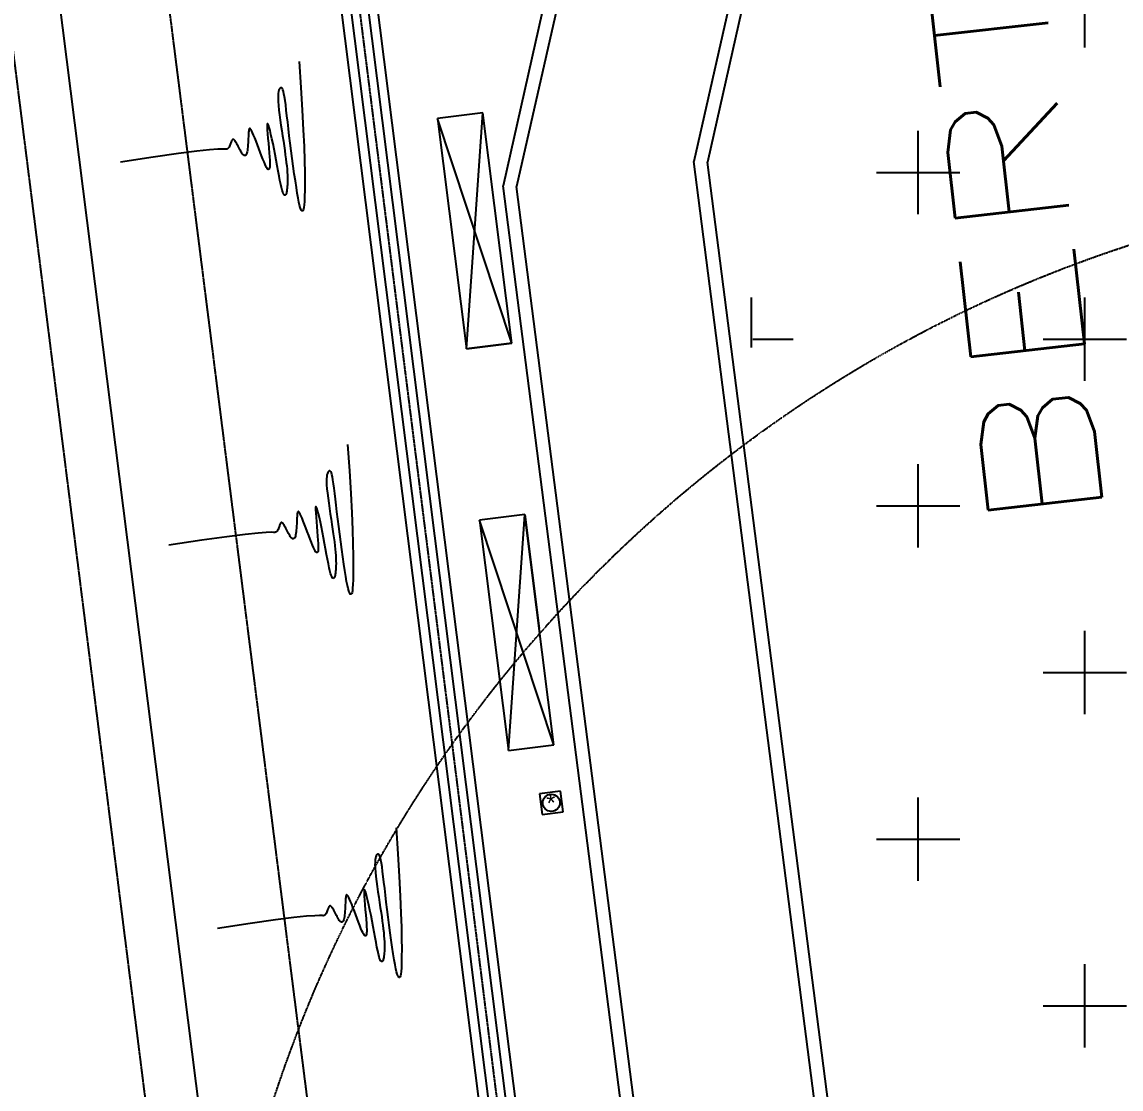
# Model space of a CAD drawing. Header units: inches. Extents: x 2621776591 to 2623670951, y 363331607 to 364354604.
# Drawn here: x 2622138483 to 2622196166, y 363634703 to 363690731 of the extents above; entities that cross this region are included whole.
import ezdxf
from ezdxf.enums import TextEntityAlignment as Align

# ---------------------------------------------------------------- set-up
doc = ezdxf.new("R2010")
doc.units = ezdxf.units.IN
doc.header["$MEASUREMENT"] = 0
for name, pattern in [('BORDERX2', [3.5, 1, -0.5, 1, -0.5, 0, -0.5]), ('CENTER', [2, 1.25, -0.25, 0.25, -0.25]), ('HIDDEN', [0.375, 0.25, -0.125])]:
    doc.linetypes.add(name, pattern=pattern)
for name, color, linetype in [('_PRD', 7, 'Continuous'), ('BREAKWATER', 2, 'Continuous'), ('DIM', 8, 'Continuous'), ('LTOWER', 2, 'Continuous'), ('PLAN', 2, 'Continuous'), ('TEXT3', 6, 'Continuous')]:
    doc.layers.add(name, color=color, linetype=linetype)
doc.layers.add('CRANE', color=7, linetype='Continuous', true_color=0x7f3f7f)
doc.styles.add('ROMANS', font='romans')
doc.styles.get("Standard").update_dxf_attribs({"font": 'arial.ttf'})

# ---------------------------------------------------------------- blocks, each defined once
blk = doc.blocks.new('A$C3b4efab6')
at = {"layer": '_PRD', "color": 8, "ltscale": 20000}
for points in [[(-356340.3526466661, -440502.416848328), (-358592.1636916655, -450502.333224619)], [(-355601.4821658088, -440407.6390296121), (-357882.1485603293, -450535.6971888763)], [(-366358.2694571996, -441787.4543859812), (-368610.0805021967, -451787.3707622739)], [(-365619.3989763418, -441692.6765672674), (-367900.0653708605, -451820.7347265314)], [(-347487.9517987943, -616451.6097418023), (-368610.0805021967, -451787.3707622739)], [(-346793.6800269727, -616362.2413645447), (-367900.0653708605, -451820.7347265314)]]:
    blk.add_lwpolyline(points, dxfattribs=at)
for points in [[(-298685.8875751151, -610695.0031056034), (-328595.8749531992, -610762.0847127098, -0.3779625774620555), (-339232.9143591467, -601423.4881670354), (-358592.1636916655, -450502.333224619)], [(-298687.4575191704, -609995.0048661244), (-328597.444897254, -610062.086473231, -0.3779625774623285), (-338538.6032205671, -601334.4261501662), (-357882.1485165535, -450535.6969944884)]]:
    blk.add_lwpolyline(points, format="xyb", dxfattribs=at)
blk = doc.blocks.new('A$Cf8f52d6a')
h = blk.add_hatch()
h.set_pattern_fill('CROSS', color=190, scale=35000)
h.set_pattern_definition([(0, (-2621516680.139141, -363862179.5052117), (8750, 8750), [4375, -13125]), (90, (-2621514492.639141, -363864367.0052117), (-8749.999999999998, 8750), [4375, -13125])])
h.paths.add_polyline_path([(41725.98507356644, -330565.7370127439), (0, 0), (-29008.87305164337, -3661.673514306545), (-10701.31254959106, -146413.587638557), (-5938.21416425705, -155638.1142347455), (-4284.154000759125, -168532.8637120128), (-6564.820395469666, -178660.9218712449), (12920.60696601868, -330565.7370128036)])

msp = doc.modelspace()

# ---------------------------------------------------------------- linework, layer by layer
at = {"layer": 'BREAKWATER'}
for p, q in [((2622158578.475818, 363548415.299224), (2622066132.948014, 364279522.2687336)), ((2622107654.375305, 364069035.4435347), (2622177260.089086, 363516590.5032253)), ((2622108150.458385, 364069097.9061472), (2622177756.16699, 363516653.0069324)), ((2622109043.407931, 364069210.3388498), (2622178649.139202, 363516765.2597681)), ((2622109539.491012, 364069272.8014625), (2622179145.217107, 363516827.7634751))]:
    msp.add_line(p, q, dxfattribs=at)
at = {"layer": 'BREAKWATER', "color": 9, "linetype": 'CENTER'}
msp.add_line((2622108596.933158, 364069154.1224985), (2622178202.653096, 363516709.1333502), dxfattribs=at)
at = {"layer": 'BREAKWATER'}
for points in [[(2622153024.719541, 363688659.949266), (2622153120.741104, 363687294.0655346), (2622153194.524076, 363686102.4727902), (2622153248.773404, 363685072.3621998), (2622153286.194029, 363684190.9249309), (2622153309.490892, 363683445.352147), (2622153321.368937, 363682822.8350127), (2622153324.533101, 363682310.5646977), (2622153321.688333, 363681895.7323605), (2622153315.147714, 363681566.0382181), (2622153305.656889, 363681311.2186664), (2622153293.569649, 363681121.5191457), (2622153279.239781, 363680987.1850929), (2622153263.021075, 363680898.4619502), (2622153245.26732, 363680845.5951574), (2622153226.3323, 363680818.8301544), (2622153206.569808, 363680808.4123836), (2622153186.1744, 363680807.1961864), (2622153164.703718, 363680818.4714935), (2622153141.556163, 363680848.1371409), (2622153116.130146, 363680902.0919645), (2622153087.824076, 363680986.2347998), (2622153056.036356, 363681106.4644793), (2622153020.165398, 363681268.6798331), (2622152979.609606, 363681478.7797016), (2622152934.056297, 363681740.2719812), (2622152884.348412, 363682047.1008352), (2622152831.617808, 363682390.8194931), (2622152776.996332, 363682762.9811839), (2622152721.615832, 363683155.1391317), (2622152666.608166, 363683558.8465712), (2622152613.105183, 363683965.6567243), (2622152562.238729, 363684367.1228222), (2622152514.895752, 363684755.6436293), (2622152470.983523, 363685127.000034), (2622152430.164417, 363685477.8184692), (2622152392.100801, 363685804.725358), (2622152356.455042, 363686104.3471318), (2622152322.88951, 363686373.3102162), (2622152291.066575, 363686608.2410345), (2622152260.648602, 363686805.7660192), (2622152231.326292, 363686963.7392808), (2622152202.903689, 363687084.925654), (2622152175.213167, 363687173.3176627), (2622152148.087089, 363687232.9078285), (2622152121.357838, 363687267.6886694), (2622152094.857781, 363687281.65271), (2622152068.419293, 363687278.7924697), (2622152041.87475, 363687263.1004686), (2622152015.296291, 363687237.3870539), (2622151989.715132, 363687199.7338723), (2622151966.402261, 363687147.0403988), (2622151946.628662, 363687076.2060995), (2622151931.665325, 363686984.1304475), (2622151922.783235, 363686867.7129164), (2622151921.253381, 363686723.8529812), (2622151928.34674, 363686549.4501063), (2622151944.853019, 363686342.9546671), (2622151969.636753, 363686109.0206225), (2622152001.081191, 363685853.8528242), (2622152037.569587, 363685583.6561347), (2622152077.485188, 363685304.6354091), (2622152119.211245, 363685022.9955065), (2622152161.131007, 363684744.9412802), (2622152201.627725, 363684476.6775934), (2622152239.33064, 363684223.2566204), (2622152273.852941, 363683985.1198431), (2622152305.053809, 363683761.556065), (2622152332.792425, 363683551.8540901), (2622152356.927975, 363683355.3027228), (2622152377.319633, 363683171.190767), (2622152393.826588, 363682998.8070272), (2622152406.308012, 363682837.4403037), (2622152414.715233, 363682686.5029295), (2622152419.368127, 363682545.9013397), (2622152420.678705, 363682415.66549), (2622152419.058992, 363682295.8253503), (2622152414.921004, 363682186.4108784), (2622152408.676753, 363682087.4520345), (2622152400.73826, 363681998.9787805), (2622152391.517542, 363681921.0210837), (2622152381.349889, 363681853.5312096), (2622152370.263688, 363681796.1506879), (2622152358.210608, 363681748.4433597), (2622152345.14231, 363681709.9730592), (2622152331.010457, 363681680.3036315), (2622152315.766713, 363681658.9989111), (2622152299.362741, 363681645.6227392), (2622152281.750207, 363681639.7389535), (2622152262.827394, 363681641.6688916), (2622152242.279085, 363681654.7638926), (2622152219.736686, 363681683.1327914), (2622152194.831597, 363681730.8844307), (2622152167.195227, 363681802.1276398), (2622152136.458975, 363681900.9712591), (2622152102.254249, 363682031.5241297), (2622152064.212449, 363682197.8950807), (2622152022.122785, 363682402.2859161), (2622151976.405653, 363682639.270277), (2622151927.639257, 363682901.514766), (2622151876.401796, 363683181.6859896), (2622151823.271473, 363683472.450549), (2622151768.826486, 363683766.4750482), (2622151713.645035, 363684056.4260898), (2622151658.305325, 363684334.9702779), (2622151603.523003, 363684594.9381056), (2622151550.563504, 363684829.8156227), (2622151500.829714, 363685033.2527639), (2622151455.724516, 363685198.8994623), (2622151416.650796, 363685320.4056579), (2622151385.01144, 363685391.4212891), (2622151362.209327, 363685405.5962872), (2622151349.647346, 363685356.5805917), (2622151348.118099, 363685241.3784776), (2622151355.973039, 363685070.4115855), (2622151370.953356, 363684857.455892), (2622151390.800218, 363684616.2873738), (2622151413.254808, 363684360.6820121), (2622151436.058304, 363684104.4157908), (2622151456.951881, 363683861.2646756), (2622151473.676724, 363683645.0046557), (2622151484.461561, 363683466.4024281), (2622151489.485365, 363683324.1876029), (2622151489.414665, 363683214.0805113), (2622151484.915986, 363683131.8014773), (2622151476.655854, 363683073.0708432), (2622151465.300799, 363683033.6089323), (2622151451.517348, 363683009.1360778), (2622151435.972024, 363682995.3726092), (2622151419.054965, 363682989.2541507), (2622151400.050725, 363682992.5774917), (2622151377.967458, 363683008.3547171), (2622151351.813324, 363683039.597903), (2622151320.596485, 363683089.3191292), (2622151283.325095, 363683160.5304807), (2622151239.007318, 363683256.2440374), (2622151186.651309, 363683379.4718803), (2622151125.814104, 363683531.4262007), (2622151058.248259, 363683706.1196365), (2622150986.255198, 363683895.7649315), (2622150912.136352, 363684092.5748304), (2622150838.193152, 363684288.7620834), (2622150766.727023, 363684476.5394362), (2622150700.039396, 363684648.119633), (2622150640.431699, 363684795.7154213), (2622150589.664501, 363684913.4115047), (2622150547.334925, 363685002.7804213), (2622150512.499228, 363685067.2666553), (2622150484.213675, 363685110.3147093), (2622150461.534523, 363685135.3690664), (2622150443.518034, 363685145.8742237), (2622150429.220469, 363685145.2746731), (2622150417.698088, 363685137.014908), (2622150408.122901, 363685123.7576988), (2622150400.129907, 363685105.0389388), (2622150393.469859, 363685079.6128027), (2622150387.893506, 363685046.2334671), (2622150383.151596, 363685003.6551022), (2622150378.994881, 363684950.6318826), (2622150375.174109, 363684885.9179831), (2622150371.44003, 363684808.2675775), (2622150367.545223, 363684717.2487744), (2622150363.24959, 363684615.6854152), (2622150358.314858, 363684507.2152864), (2622150352.502753, 363684395.4761667), (2622150345.575007, 363684284.1058343), (2622150337.293349, 363684176.742069), (2622150327.419504, 363684077.0226494), (2622150315.715205, 363683988.5853584), (2622150302.019032, 363683914.275447), (2622150286.476995, 363683853.7680466), (2622150269.311954, 363683805.9457595), (2622150250.74677, 363683769.691196), (2622150231.004307, 363683743.8869533), (2622150210.307424, 363683727.4156422), (2622150188.878984, 363683719.1598619), (2622150166.941849, 363683718.0022199), (2622150144.644757, 363683723.0436453), (2622150121.839965, 363683734.258409), (2622150098.305604, 363683751.8390968), (2622150073.819805, 363683775.9783078), (2622150048.160705, 363683806.868635), (2622150021.106429, 363683844.702669), (2622149992.435113, 363683889.6730049), (2622149961.924892, 363683941.9722371), (2622149929.491062, 363684001.3951849), (2622149895.597593, 363684066.1455646), (2622149860.845625, 363684134.0293291), (2622149825.836293, 363684202.852425), (2622149791.17074, 363684270.4207944), (2622149757.450099, 363684334.5403849), (2622149725.27551, 363684393.017145), (2622149695.248109, 363684443.6570221), (2622149667.832799, 363684484.7624267), (2622149642.949548, 363684516.6216307), (2622149620.382089, 363684540.0193759), (2622149599.914151, 363684555.7403946), (2622149581.329466, 363684564.5694289), (2622149564.411764, 363684567.2912176), (2622149548.944779, 363684564.6904978), (2622149534.712244, 363684557.5520055), (2622149521.485724, 363684546.5021996), (2622149508.988162, 363684531.5344328), (2622149496.930326, 363684512.4837665), (2622149485.022999, 363684489.1852697), (2622149472.976947, 363684461.4740094), (2622149460.502951, 363684429.1850561), (2622149447.311783, 363684392.1534719), (2622149433.114219, 363684350.2143288), (2622149417.537897, 363684303.6573471), (2622149399.877922, 363684254.5908734), (2622149379.346252, 363684205.5779027), (2622149355.154854, 363684159.1814414), (2622149326.515695, 363684117.9644865), (2622149292.640737, 363684084.4900322), (2622149252.741947, 363684061.3210851), (2622149206.031283, 363684051.0206417), (2622149142.260092, 363684053.488993), (2622149013.337223, 363684057.9755935), (2622148761.710897, 363684051.0671886), (2622148329.829338, 363684019.3505206), (2622147660.14077, 363683949.4123416), (2622146695.093422, 363683827.8393885), (2622145377.135515, 363683641.2184139), (2622143648.715272, 363683376.1361583)], [(2622155569.192842, 363668536.9405261), (2622155665.214405, 363667171.0567946), (2622155738.997377, 363665979.4640502), (2622155793.246705, 363664949.3534598), (2622155830.66733, 363664067.916191), (2622155853.964193, 363663322.3434071), (2622155865.842237, 363662699.8262727), (2622155869.006402, 363662187.5559577), (2622155866.161633, 363661772.7236205), (2622155859.621015, 363661443.0294782), (2622155850.13019, 363661188.2099264), (2622155838.04295, 363660998.5104057), (2622155823.713082, 363660864.1763529), (2622155807.494376, 363660775.4532102), (2622155789.740621, 363660722.5864175), (2622155770.805601, 363660695.8214145), (2622155751.043108, 363660685.4036436), (2622155730.647701, 363660684.1874464), (2622155709.177019, 363660695.4627536), (2622155686.029464, 363660725.128401), (2622155660.603447, 363660779.0832245), (2622155632.297377, 363660863.2260599), (2622155600.509657, 363660983.4557394), (2622155564.638699, 363661145.6710931), (2622155524.082907, 363661355.7709616), (2622155478.529598, 363661617.2632413), (2622155428.821712, 363661924.0920953), (2622155376.091109, 363662267.8107532), (2622155321.469633, 363662639.9724439), (2622155266.089133, 363663032.1303918), (2622155211.081467, 363663435.8378313), (2622155157.578484, 363663842.6479844), (2622155106.71203, 363664244.1140823), (2622155059.369053, 363664632.6348894), (2622155015.456824, 363665003.991294), (2622154974.637718, 363665354.8097292), (2622154936.574101, 363665681.7166181), (2622154900.928343, 363665981.3383919), (2622154867.362811, 363666250.3014762), (2622154835.539876, 363666485.2322946), (2622154805.121902, 363666682.7572792), (2622154775.799593, 363666840.7305408), (2622154747.37699, 363666961.916914), (2622154719.686468, 363667050.3089228), (2622154692.56039, 363667109.8990886), (2622154665.831139, 363667144.6799295), (2622154639.331082, 363667158.64397), (2622154612.892594, 363667155.7837298), (2622154586.348051, 363667140.0917286), (2622154559.769592, 363667114.378314), (2622154534.188433, 363667076.7251323), (2622154510.875562, 363667024.0316588), (2622154491.101963, 363666953.1973596), (2622154476.138626, 363666861.1217076), (2622154467.256536, 363666744.7041764), (2622154465.726682, 363666600.8442412), (2622154472.820041, 363666426.4413664), (2622154489.32632, 363666219.9459271), (2622154514.110054, 363665986.0118825), (2622154545.554492, 363665730.8440842), (2622154582.042888, 363665460.6473948), (2622154621.958489, 363665181.6266691), (2622154663.684546, 363664899.9867666), (2622154705.604308, 363664621.9325402), (2622154746.101026, 363664353.6688535), (2622154783.803941, 363664100.2478805), (2622154818.326241, 363663862.1111031), (2622154849.52711, 363663638.5473251), (2622154877.265726, 363663428.8453501), (2622154901.401276, 363663232.2939829), (2622154921.792933, 363663048.182027), (2622154938.299889, 363662875.7982873), (2622154950.781313, 363662714.4315638), (2622154959.188534, 363662563.4941896), (2622154963.841428, 363662422.8925998), (2622154965.152006, 363662292.65675), (2622154963.532293, 363662172.8166104), (2622154959.394305, 363662063.4021384), (2622154953.150054, 363661964.4432945), (2622154945.211561, 363661875.9700406), (2622154935.990843, 363661798.0123438), (2622154925.82319, 363661730.5224697), (2622154914.736989, 363661673.1419479), (2622154902.683909, 363661625.4346198), (2622154889.615611, 363661586.9643192), (2622154875.483757, 363661557.2948916), (2622154860.240014, 363661535.9901712), (2622154843.836042, 363661522.6139992), (2622154826.223508, 363661516.7302135), (2622154807.300695, 363661518.6601517), (2622154786.752386, 363661531.7551526), (2622154764.209987, 363661560.1240515), (2622154739.304898, 363661607.8756908), (2622154711.668528, 363661679.1188998), (2622154680.932276, 363661777.9625192), (2622154646.72755, 363661908.5153897), (2622154608.68575, 363662074.8863407), (2622154566.596086, 363662279.2771762), (2622154520.878954, 363662516.261537), (2622154472.112558, 363662778.5060261), (2622154420.875097, 363663058.6772496), (2622154367.744774, 363663349.4418091), (2622154313.299787, 363663643.4663083), (2622154258.118336, 363663933.4173498), (2622154202.778626, 363664211.961538), (2622154147.996304, 363664471.9293657), (2622154095.036805, 363664706.8068827), (2622154045.303015, 363664910.2440239), (2622154000.197817, 363665075.8907223), (2622153961.124097, 363665197.3969179), (2622153929.484741, 363665268.4125492), (2622153906.682628, 363665282.5875472), (2622153894.120647, 363665233.5718518), (2622153892.5914, 363665118.3697377), (2622153900.44634, 363664947.4028456), (2622153915.426657, 363664734.4471521), (2622153935.273519, 363664493.2786339), (2622153957.728109, 363664237.6732721), (2622153980.531605, 363663981.4070508), (2622154001.425182, 363663738.2559356), (2622154018.150025, 363663521.9959157), (2622154028.934862, 363663343.3936881), (2622154033.958666, 363663201.1788629), (2622154033.887966, 363663091.0717713), (2622154029.389287, 363663008.7927373), (2622154021.129155, 363662950.0621033), (2622154009.7741, 363662910.6001924), (2622153995.990649, 363662886.1273379), (2622153980.445325, 363662872.3638692), (2622153963.528266, 363662866.2454108), (2622153944.524025, 363662869.5687518), (2622153922.440759, 363662885.3459771), (2622153896.286625, 363662916.589163), (2622153865.069786, 363662966.3103892), (2622153827.798396, 363663037.5217407), (2622153783.480618, 363663133.2352974), (2622153731.124609, 363663256.4631403), (2622153670.287405, 363663408.4174607), (2622153602.72156, 363663583.1108965), (2622153530.728499, 363663772.7561916), (2622153456.609653, 363663969.5660904), (2622153382.666453, 363664165.7533434), (2622153311.200324, 363664353.5306962), (2622153244.512697, 363664525.1108931), (2622153184.905, 363664672.7066813), (2622153134.137802, 363664790.4027648), (2622153091.808226, 363664879.7716813), (2622153056.972528, 363664944.2579153), (2622153028.686976, 363664987.3059694), (2622153006.007824, 363665012.3603265), (2622152987.991335, 363665022.8654838), (2622152973.693769, 363665022.2659332), (2622152962.171389, 363665014.0061681), (2622152952.596202, 363665000.7489589), (2622152944.603208, 363664982.0301988), (2622152937.94316, 363664956.6040628), (2622152932.366807, 363664923.2247272), (2622152927.624897, 363664880.6463622), (2622152923.468182, 363664827.6231427), (2622152919.64741, 363664762.9092431), (2622152915.913331, 363664685.2588375), (2622152912.018524, 363664594.2400345), (2622152907.722891, 363664492.6766753), (2622152902.788159, 363664384.2065465), (2622152896.976054, 363664272.4674268), (2622152890.048308, 363664161.0970944), (2622152881.76665, 363664053.7333291), (2622152871.892805, 363663954.0139095), (2622152860.188506, 363663865.5766184), (2622152846.492333, 363663791.2667071), (2622152830.950295, 363663730.7593066), (2622152813.785255, 363663682.9370196), (2622152795.220071, 363663646.6824561), (2622152775.477608, 363663620.8782133), (2622152754.780725, 363663604.4069023), (2622152733.352285, 363663596.151122), (2622152711.41515, 363663594.9934799), (2622152689.118058, 363663600.0349053), (2622152666.313266, 363663611.2496691), (2622152642.778905, 363663628.8303569), (2622152618.293106, 363663652.9695679), (2622152592.634006, 363663683.8598951), (2622152565.57973, 363663721.693929), (2622152536.908414, 363663766.664265), (2622152506.398193, 363663818.9634972), (2622152473.964363, 363663878.3864449), (2622152440.070894, 363663943.1368246), (2622152405.318926, 363664011.0205891), (2622152370.309594, 363664079.843685), (2622152335.644041, 363664147.4120544), (2622152301.9234, 363664211.531645), (2622152269.748811, 363664270.0084051), (2622152239.72141, 363664320.6482821), (2622152212.3061, 363664361.7536868), (2622152187.422849, 363664393.6128908), (2622152164.85539, 363664417.0106359), (2622152144.387452, 363664432.7316546), (2622152125.802767, 363664441.560689), (2622152108.885065, 363664444.2824777), (2622152093.41808, 363664441.6817578), (2622152079.185545, 363664434.5432655), (2622152065.959025, 363664423.4934596), (2622152053.461462, 363664408.5256928), (2622152041.403627, 363664389.4750265), (2622152029.4963, 363664366.1765297), (2622152017.450248, 363664338.4652694), (2622152004.976252, 363664306.1763161), (2622151991.785084, 363664269.1447319), (2622151977.58752, 363664227.2055888), (2622151962.011198, 363664180.6486071), (2622151944.351223, 363664131.5821334), (2622151923.819553, 363664082.5691628), (2622151899.628155, 363664036.1727015), (2622151870.988996, 363663994.9557465), (2622151837.114038, 363663961.4812922), (2622151797.215248, 363663938.3123451), (2622151750.504584, 363663928.0119017), (2622151686.733393, 363663930.4802531), (2622151557.810524, 363663934.9668536), (2622151306.184198, 363663928.0584487), (2622150874.302639, 363663896.3417806), (2622150204.614071, 363663826.4036016), (2622149239.566723, 363663704.8306485), (2622147921.608816, 363663518.209674), (2622146193.188573, 363663253.1274183)], [(2622158113.666143, 363648413.9317861), (2622158209.687706, 363647048.0480547), (2622158283.470678, 363645856.4553103), (2622158337.720006, 363644826.3447199), (2622158375.140631, 363643944.907451), (2622158398.437494, 363643199.3346671), (2622158410.315538, 363642576.8175328), (2622158413.479702, 363642064.5472178), (2622158410.634934, 363641649.7148806), (2622158404.094316, 363641320.0207382), (2622158394.603491, 363641065.2011865), (2622158382.516251, 363640875.5016658), (2622158368.186383, 363640741.167613), (2622158351.967677, 363640652.4444703), (2622158334.213922, 363640599.5776775), (2622158315.278902, 363640572.8126745), (2622158295.516409, 363640562.3949037), (2622158275.121002, 363640561.1787065), (2622158253.65032, 363640572.4540136), (2622158230.502765, 363640602.119661), (2622158205.076748, 363640656.0744846), (2622158176.770678, 363640740.2173199), (2622158144.982958, 363640860.4469994), (2622158109.112, 363641022.6623532), (2622158068.556208, 363641232.7622217), (2622158023.002899, 363641494.2545013), (2622157973.295013, 363641801.0833553), (2622157920.56441, 363642144.8020132), (2622157865.942934, 363642516.963704), (2622157810.562434, 363642909.1216518), (2622157755.554768, 363643312.8290913), (2622157702.051785, 363643719.6392444), (2622157651.185331, 363644121.1053423), (2622157603.842354, 363644509.6261494), (2622157559.930125, 363644880.9825541), (2622157519.111019, 363645231.8009893), (2622157481.047402, 363645558.7078781), (2622157445.401644, 363645858.329652), (2622157411.836112, 363646127.2927363), (2622157380.013177, 363646362.2235546), (2622157349.595203, 363646559.7485393), (2622157320.272894, 363646717.7218009), (2622157291.850291, 363646838.9081741), (2622157264.159769, 363646927.3001828), (2622157237.033691, 363646986.8903486), (2622157210.30444, 363647021.6711895), (2622157183.804383, 363647035.6352301), (2622157157.365895, 363647032.7749898), (2622157130.821352, 363647017.0829887), (2622157104.242893, 363646991.369574), (2622157078.661734, 363646953.7163924), (2622157055.348863, 363646901.0229189), (2622157035.575264, 363646830.1886196), (2622157020.611927, 363646738.1129676), (2622157011.729837, 363646621.6954365), (2622157010.199983, 363646477.8355013), (2622157017.293342, 363646303.4326264), (2622157033.799621, 363646096.9371872), (2622157058.583354, 363645863.0031426), (2622157090.027793, 363645607.8353443), (2622157126.516189, 363645337.6386548), (2622157166.43179, 363645058.6179292), (2622157208.157846, 363644776.9780266), (2622157250.077609, 363644498.9238003), (2622157290.574327, 363644230.6601135), (2622157328.277242, 363643977.2391405), (2622157362.799542, 363643739.1023632), (2622157394.000411, 363643515.5385851), (2622157421.739027, 363643305.8366102), (2622157445.874577, 363643109.2852429), (2622157466.266234, 363642925.1732871), (2622157482.77319, 363642752.7895473), (2622157495.254614, 363642591.4228238), (2622157503.661835, 363642440.4854496), (2622157508.314729, 363642299.8838598), (2622157509.625307, 363642169.6480101), (2622157508.005594, 363642049.8078704), (2622157503.867606, 363641940.3933985), (2622157497.623355, 363641841.4345546), (2622157489.684862, 363641752.9613006), (2622157480.464144, 363641675.0036038), (2622157470.296491, 363641607.5137298), (2622157459.21029, 363641550.133208), (2622157447.15721, 363641502.4258798), (2622157434.088912, 363641463.9555793), (2622157419.957058, 363641434.2861516), (2622157404.713315, 363641412.9814312), (2622157388.309343, 363641399.6052593), (2622157370.696809, 363641393.7214736), (2622157351.773996, 363641395.6514117), (2622157331.225687, 363641408.7464127), (2622157308.683288, 363641437.1153115), (2622157283.778199, 363641484.8669508), (2622157256.141829, 363641556.1101599), (2622157225.405577, 363641654.9537792), (2622157191.20085, 363641785.5066498), (2622157153.15905, 363641951.8776008), (2622157111.069386, 363642156.2684363), (2622157065.352255, 363642393.2527971), (2622157016.585859, 363642655.4972861), (2622156965.348398, 363642935.6685097), (2622156912.218075, 363643226.4330691), (2622156857.773088, 363643520.4575683), (2622156802.591637, 363643810.4086099), (2622156747.251927, 363644088.952798), (2622156692.469604, 363644348.9206257), (2622156639.510106, 363644583.7981428), (2622156589.776316, 363644787.235284), (2622156544.671118, 363644952.8819824), (2622156505.597398, 363645074.388178), (2622156473.958042, 363645145.4038092), (2622156451.155929, 363645159.5788073), (2622156438.593948, 363645110.5631118), (2622156437.064701, 363644995.3609977), (2622156444.919641, 363644824.3941056), (2622156459.899958, 363644611.4384121), (2622156479.746819, 363644370.2698939), (2622156502.20141, 363644114.6645322), (2622156525.004906, 363643858.3983109), (2622156545.898483, 363643615.2471957), (2622156562.623326, 363643398.9871758), (2622156573.408163, 363643220.3849482), (2622156578.431967, 363643078.170123), (2622156578.361267, 363642968.0630314), (2622156573.862588, 363642885.7839974), (2622156565.602456, 363642827.0533633), (2622156554.247401, 363642787.5914524), (2622156540.46395, 363642763.1185979), (2622156524.918626, 363642749.3551293), (2622156508.001567, 363642743.2366709), (2622156488.997326, 363642746.5600118), (2622156466.91406, 363642762.3372372), (2622156440.759926, 363642793.5804231), (2622156409.543087, 363642843.3016493), (2622156372.271697, 363642914.5130008), (2622156327.953919, 363643010.2265575), (2622156275.59791, 363643133.4544004), (2622156214.760705, 363643285.4087208), (2622156147.19486, 363643460.1021566), (2622156075.2018, 363643649.7474516), (2622156001.082953, 363643846.5573505), (2622155927.139754, 363644042.7446035), (2622155855.673625, 363644230.5219563), (2622155788.985998, 363644402.1021531), (2622155729.378301, 363644549.6979414), (2622155678.611103, 363644667.3940248), (2622155636.281527, 363644756.7629414), (2622155601.445829, 363644821.2491754), (2622155573.160277, 363644864.2972294), (2622155550.481125, 363644889.3515865), (2622155532.464636, 363644899.8567438), (2622155518.16707, 363644899.2571932), (2622155506.64469, 363644890.9974281), (2622155497.069503, 363644877.7402189), (2622155489.076509, 363644859.0214589), (2622155482.416461, 363644833.5953228), (2622155476.840107, 363644800.2159872), (2622155472.098197, 363644757.6376223), (2622155467.941483, 363644704.6144027), (2622155464.120711, 363644639.9005032), (2622155460.386631, 363644562.2500976), (2622155456.491825, 363644471.2312945), (2622155452.196192, 363644369.6679353), (2622155447.26146, 363644261.1978065), (2622155441.449355, 363644149.4586868), (2622155434.521609, 363644038.0883544), (2622155426.239951, 363643930.7245891), (2622155416.366106, 363643831.0051695), (2622155404.661807, 363643742.5678785), (2622155390.965634, 363643668.2579671), (2622155375.423596, 363643607.7505667), (2622155358.258556, 363643559.9282796), (2622155339.693372, 363643523.6737161), (2622155319.950909, 363643497.8694734), (2622155299.254026, 363643481.3981623), (2622155277.825586, 363643473.142382), (2622155255.888451, 363643471.98474), (2622155233.591359, 363643477.0261654), (2622155210.786567, 363643488.2409291), (2622155187.252206, 363643505.8216169), (2622155162.766407, 363643529.9608279), (2622155137.107306, 363643560.8511551), (2622155110.053031, 363643598.6851891), (2622155081.381715, 363643643.655525), (2622155050.871494, 363643695.9547572), (2622155018.437664, 363643755.377705), (2622154984.544195, 363643820.1280847), (2622154949.792227, 363643888.0118492), (2622154914.782895, 363643956.8349451), (2622154880.117342, 363644024.4033145), (2622154846.396701, 363644088.5229051), (2622154814.222112, 363644146.9996651), (2622154784.194711, 363644197.6395422), (2622154756.779401, 363644238.7449468), (2622154731.89615, 363644270.6041508), (2622154709.328691, 363644294.001896), (2622154688.860753, 363644309.7229147), (2622154670.276068, 363644318.551949), (2622154653.358366, 363644321.2737377), (2622154637.891381, 363644318.6730179), (2622154623.658846, 363644311.5345256), (2622154610.432326, 363644300.4847197), (2622154597.934763, 363644285.5169529), (2622154585.876928, 363644266.4662866), (2622154573.969601, 363644243.1677898), (2622154561.923549, 363644215.4565295), (2622154549.449553, 363644183.1675762), (2622154536.258385, 363644146.135992), (2622154522.060821, 363644104.1968489), (2622154506.484499, 363644057.6398672), (2622154488.824523, 363644008.5733935), (2622154468.292854, 363643959.5604228), (2622154444.101456, 363643913.1639615), (2622154415.462296, 363643871.9470066), (2622154381.587338, 363643838.4725523), (2622154341.688549, 363643815.3036052), (2622154294.977885, 363643805.0031618), (2622154231.206694, 363643807.4715132), (2622154102.283825, 363643811.9581136), (2622153850.657499, 363643805.0497087), (2622153418.77594, 363643773.3330407), (2622152749.087372, 363643703.3948617), (2622151784.040024, 363643581.8219086), (2622150466.082117, 363643395.2009341), (2622148737.661874, 363643130.1186784)]]:
    msp.add_lwpolyline(points, dxfattribs=at)
at = {"layer": 'CRANE', "color": 82, "linetype": 'HIDDEN', "ltscale": 3, "true_color": 0x33cc00}
for p, q in [((2622158060.91795, 363597831.1669577, -2.182787284255018e-08), (2622086091.067432, 364166859.7595192)), ((2622148949.009966, 363602565.6293573, -2.182787284255018e-08), (2622078044.98908, 364165119.1746463, -2.182787284255018e-08))]:
    msp.add_line(p, q, dxfattribs=at)
at = {"layer": 'CRANE', "color": 82, "linetype": 'BORDERX2', "true_color": 0x33cc00}
msp.add_circle((2622218250.860192, 363612427.43252, -2.182787284255018e-08), 70000.01147389402, dxfattribs=at)
at = {"layer": 'LTOWER'}
for p, q in [((2622166744.06733, 363650347.5094991), (2622165649.080024, 363650209.5457536)), ((2622165649.080024, 363650209.5457536), (2622165787.04377, 363649114.5584478)), ((2622166882.031075, 363649252.5221933), (2622166744.06733, 363650347.5094991)), ((2622165787.04377, 363649114.5584478), (2622166882.031075, 363649252.5221933))]:
    msp.add_line(p, q, dxfattribs=at)
msp.add_circle((2622166265.556047, 363649731.0335841), 449.9999999999999, dxfattribs=at)
at = {"layer": 'PLAN'}
for p, q in [((2622162672.455068, 363685966.1041942), (2622160291.281128, 363685666.0864007)), ((2622161816.371575, 363673561.7855486), (2622162672.455068, 363685966.1041942)), ((2622164197.545514, 363673861.8033417), (2622162672.455068, 363685966.1041942)), ((2622160291.281128, 363685666.0864007), (2622161816.371575, 363673561.7855486)), ((2622164197.545514, 363673861.8033417), (2622160291.281128, 363685666.0864007)), ((2622161816.371575, 363673561.7855486), (2622164197.545514, 363673861.8033417)), ((2622164197.545514, 363673861.8033419), (2622161816.371575, 363673561.7855484)), ((2622164876.142125, 363664876.1477375), (2622162494.968185, 363664576.129944)), ((2622162494.968185, 363664576.129944), (2622164020.058632, 363652471.8290919)), ((2622166401.232571, 363652771.846885), (2622162494.968185, 363664576.129944)), ((2622164020.058632, 363652471.8290919), (2622164876.142125, 363664876.1477375)), ((2622166401.232571, 363652771.846885), (2622164876.142125, 363664876.1477375)), ((2622164876.142125, 363664876.147737), (2622165631.186903, 363658883.5266593)), ((2622164020.058632, 363652471.8290919), (2622166401.232571, 363652771.846885))]:
    msp.add_line(p, q, dxfattribs=at)

# ---------------------------------------------------------------- block references
at = {"color": 190}
msp.add_blockref('A$Cf8f52d6a', (2622182171.517826, 363862179.5052117), dxfattribs=at)
at = {"layer": 'DIM'}
msp.add_blockref('A$C3b4efab6', (2622532343.773451, 364133909.7426225), dxfattribs=at)

# ---------------------------------------------------------------- texts
at = {"layer": 'LTOWER'}
msp.add_text('*', height=900.9327281390304, rotation=7.181182531670496, dxfattribs=at).set_placement((2622166265.556048, 363649731.0335844), align=Align.MIDDLE)
at = {"layer": 'TEXT3', "style": 'ROMANS', "width": 1.499999998927116}
msp.add_text('BERTH-9', height=6000.000987768162, rotation=96.45575321194195, dxfattribs=at).set_placement((2622195331.208658, 363664244.0988894, -2.182787284255018e-08))

doc.saveas('drawing.dxf')
